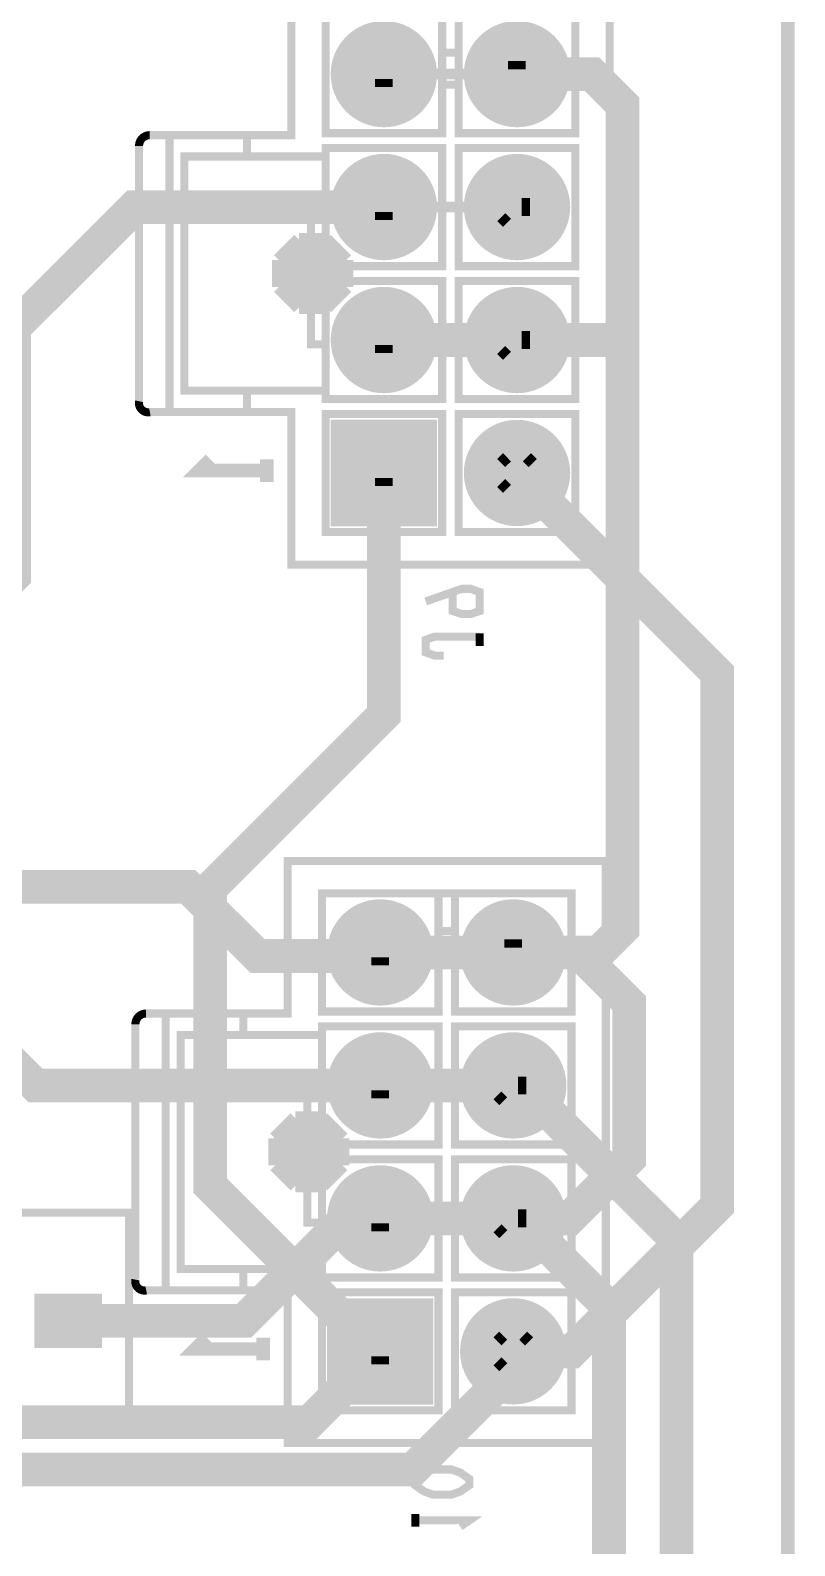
# Model space of a CAD drawing. Extents: x -20 to 155, y -91 to 215.
# Drawn here: x 140.77 to 155.13, y 145 to 173.48 of the extents above; entities that cross this region are included whole.
import ezdxf

# ---------------------------------------------------------------- set-up
doc = ezdxf.new("R2010")
doc.units = 0
doc.header["$MEASUREMENT"] = 0
doc.layers.get('0').update_dxf_attribs({"linetype": 'CONTINUOUS'})
for name, color, linetype in [('25-334-0_BOT', 7, 'CONTINUOUS'), ('25-334-0_DRD', 7, 'CONTINUOUS'), ('25-334-0_DRL', 2, 'CONTINUOUS'), ('25-334-0_IN1', 4, 'CONTINUOUS'), ('25-334-0_IN2', 3, 'CONTINUOUS'), ('25-334-0_SMB', 5, 'CONTINUOUS'), ('25-334-0_SMT', 10, 'CONTINUOUS'), ('25-334-0_SPT', 14, 'CONTINUOUS'), ('25-334-0_SSB', 9, 'CONTINUOUS'), ('25-334-0_SST', 12, 'CONTINUOUS'), ('25-334-0_TOP', 11, 'CONTINUOUS'), ('THRUHOLE_NPT', 8, 'CONTINUOUS'), ('THRUHOLE_TAP', 15, 'CONTINUOUS')]:
    doc.layers.add(name, color=color, linetype=linetype)

# ---------------------------------------------------------------- blocks, each defined once
blk = doc.blocks.new('ROUND_27')
at = {"const_width": 0.65024}
blk.add_lwpolyline([(-0.32512, 0, 1), (0.32512, 0, 1)], format="xyb", close=True, dxfattribs=at)
blk = doc.blocks.new('ROUND_31')
at = {"const_width": 0.99949}
blk.add_lwpolyline([(-0.499744, 0, 1), (0.499744, 0, 1)], format="xyb", close=True, dxfattribs=at)
blk = doc.blocks.new('SQUARE_32')
blk.add_solid([(0.99949, 0.99949), (0.99949, -0.99949), (-0.99949, 0.99949), (-0.99949, -0.99949)])
blk = doc.blocks.new('RECTANGLE_16')
blk.add_solid([(0.635, 0.508), (0.635, -0.508), (-0.635, 0.508), (-0.635, -0.508)])

msp = doc.modelspace()

# ---------------------------------------------------------------- linework, layer by layer
at = {"layer": '25-334-0_BOT', "const_width": 0.635}
for points in [[(147.4089, 165.16096), (147.4089, 160.6169), (144.145, 157.353), (144.145, 151.765), (147.25904, 148.65096), (147.34032, 148.65096)], [(149.83968, 148.65096), (150.93696, 148.65096), (153.67, 151.384), (153.67, 161.39922), (149.9108, 165.16096)], [(149.83968, 156.14904), (151.06396, 156.14904), (152.019, 155.194), (152.019, 152.273), (150.89632, 151.15032), (149.83968, 151.15032)]]:
    msp.add_lwpolyline(points, dxfattribs=at)
at = {"layer": '25-334-0_DRD', "const_width": 0.254}
for points in [[(-15.99946, -4.99872), (155.00096, -4.99872), (155.00096, 215.00084), (-4.99872, 215.00084), (-4.99872, 189.35954), (-15.99946, 189.35954), (-15.99946, -4.99872)], [(146.7739, 173.29404), (146.7739, 172.02404)], [(148.0439, 173.29404), (146.7739, 173.29404)], [(148.0439, 173.29404), (146.7739, 172.02404)], [(148.0439, 172.02404), (146.7739, 173.29404)], [(148.0439, 172.02404), (148.0439, 173.29404)], [(149.2758, 173.29404), (149.2758, 172.02404)], [(150.5458, 173.29404), (149.2758, 173.29404)], [(150.5458, 173.29404), (149.2758, 172.02404)], [(150.5458, 172.02404), (149.2758, 173.29404)], [(150.5458, 172.02404), (150.5458, 173.29404)], [(146.7739, 172.02404), (148.0439, 172.02404)], [(149.2758, 172.02404), (150.5458, 172.02404)], [(146.7739, 170.79468), (146.7739, 169.52468)], [(148.0439, 170.79468), (146.7739, 170.79468)], [(148.0439, 170.79468), (146.7739, 169.52468)], [(148.0439, 169.52468), (146.7739, 170.79468)], [(148.0439, 169.52468), (148.0439, 170.79468)], [(149.2758, 170.79468), (149.2758, 169.52468)], [(150.5458, 170.79468), (149.2758, 170.79468)], [(150.5458, 170.79468), (149.2758, 169.52468)], [(150.5458, 169.52468), (149.2758, 170.79468)], [(150.5458, 169.52468), (150.5458, 170.79468)], [(145.81632, 169.545), (145.43532, 169.164)], [(146.32432, 169.545), (145.81632, 169.545)], [(146.70532, 169.164), (146.32432, 169.545)], [(146.7739, 169.52468), (148.0439, 169.52468)], [(149.2758, 169.52468), (150.5458, 169.52468)], [(145.43532, 169.164), (145.43532, 168.656)], [(146.70532, 168.656), (146.70532, 169.164)], [(145.43532, 168.656), (145.81632, 168.275)], [(146.32432, 168.275), (146.70532, 168.656)], [(145.81632, 168.275), (146.32432, 168.275)], [(146.7739, 168.29532), (146.7739, 167.02532)], [(148.0439, 168.29532), (146.7739, 168.29532)], [(148.0439, 168.29532), (146.7739, 167.02532)], [(148.0439, 167.02532), (146.7739, 168.29532)], [(148.0439, 167.02532), (148.0439, 168.29532)], [(149.2758, 168.29532), (149.2758, 167.02532)], [(150.5458, 168.29532), (149.2758, 168.29532)], [(150.5458, 168.29532), (149.2758, 167.02532)], [(150.5458, 167.02532), (149.2758, 168.29532)], [(150.5458, 167.02532), (150.5458, 168.29532)], [(146.7739, 167.02532), (148.0439, 167.02532)], [(149.2758, 167.02532), (150.5458, 167.02532)], [(146.7739, 165.79596), (146.7739, 164.52596)], [(148.0439, 165.79596), (146.7739, 165.79596)], [(148.0439, 165.79596), (146.7739, 164.52596)], [(148.0439, 164.52596), (146.7739, 165.79596)], [(148.0439, 164.52596), (148.0439, 165.79596)], [(149.2758, 165.79596), (149.2758, 164.52596)], [(150.5458, 165.79596), (149.2758, 165.79596)], [(150.5458, 165.79596), (149.2758, 164.52596)], [(150.5458, 164.52596), (149.2758, 165.79596)], [(150.5458, 164.52596), (150.5458, 165.79596)], [(146.7739, 164.52596), (148.0439, 164.52596)], [(149.2758, 164.52596), (150.5458, 164.52596)], [(146.70532, 156.78404), (146.70532, 155.51404)], [(147.97532, 156.78404), (146.70532, 156.78404)], [(147.97532, 156.78404), (146.70532, 155.51404)], [(147.97532, 155.51404), (146.70532, 156.78404)], [(147.97532, 155.51404), (147.97532, 156.78404)], [(149.20468, 156.78404), (149.20468, 155.51404)], [(150.47468, 156.78404), (149.20468, 156.78404)], [(150.47468, 156.78404), (149.20468, 155.51404)], [(150.47468, 155.51404), (149.20468, 156.78404)], [(150.47468, 155.51404), (150.47468, 156.78404)], [(146.70532, 155.51404), (147.97532, 155.51404)], [(149.20468, 155.51404), (150.47468, 155.51404)], [(146.70532, 154.28468), (146.70532, 153.01468)], [(147.97532, 154.28468), (146.70532, 154.28468)], [(147.97532, 154.28468), (146.70532, 153.01468)], [(147.97532, 153.01468), (146.70532, 154.28468)], [(147.97532, 153.01468), (147.97532, 154.28468)], [(149.20468, 154.28468), (149.20468, 153.01468)], [(150.47468, 154.28468), (149.20468, 154.28468)], [(150.47468, 154.28468), (149.20468, 153.01468)], [(150.47468, 153.01468), (149.20468, 154.28468)], [(150.47468, 153.01468), (150.47468, 154.28468)], [(145.7452, 153.035), (145.3642, 152.654)], [(146.2532, 153.035), (145.7452, 153.035)], [(146.6342, 152.654), (146.2532, 153.035)], [(146.70532, 153.01468), (147.97532, 153.01468)], [(149.20468, 153.01468), (150.47468, 153.01468)], [(145.3642, 152.654), (145.3642, 152.146)], [(146.6342, 152.146), (146.6342, 152.654)], [(145.3642, 152.146), (145.7452, 151.765)], [(146.2532, 151.765), (146.6342, 152.146)], [(145.7452, 151.765), (146.2532, 151.765)], [(146.70532, 151.78532), (146.70532, 150.51532)], [(147.97532, 151.78532), (146.70532, 151.78532)], [(147.97532, 151.78532), (146.70532, 150.51532)], [(147.97532, 150.51532), (146.70532, 151.78532)], [(147.97532, 150.51532), (147.97532, 151.78532)], [(149.20468, 151.78532), (149.20468, 150.51532)], [(150.47468, 151.78532), (149.20468, 151.78532)], [(150.47468, 151.78532), (149.20468, 150.51532)], [(150.47468, 150.51532), (149.20468, 151.78532)], [(150.47468, 150.51532), (150.47468, 151.78532)], [(146.70532, 150.51532), (147.97532, 150.51532)], [(149.20468, 150.51532), (150.47468, 150.51532)], [(146.70532, 149.28596), (146.70532, 148.01596)], [(147.97532, 149.28596), (146.70532, 149.28596)], [(147.97532, 149.28596), (146.70532, 148.01596)], [(147.97532, 148.01596), (146.70532, 149.28596)], [(147.97532, 148.01596), (147.97532, 149.28596)], [(149.20468, 149.28596), (149.20468, 148.01596)], [(150.47468, 149.28596), (149.20468, 149.28596)], [(150.47468, 149.28596), (149.20468, 148.01596)], [(150.47468, 148.01596), (149.20468, 149.28596)], [(150.47468, 148.01596), (150.47468, 149.28596)], [(146.70532, 148.01596), (147.97532, 148.01596)], [(149.20468, 148.01596), (150.47468, 148.01596)]]:
    msp.add_lwpolyline(points, dxfattribs=at)
at = {"layer": '25-334-0_DRL', "const_width": 0.254}
msp.add_lwpolyline([(-15.99946, -4.99872), (155.00096, -4.99872), (155.00096, 215.00084), (-4.99872, 215.00084), (-4.99872, 189.35954), (-15.99946, 189.35954), (-15.99946, -4.99872)], dxfattribs=at)
at = {"layer": '25-334-0_SSB'}
for points, const_width in [([(144.83842, 166.71036), (144.83842, 166.30904), (145.669, 166.30904), (145.669, 163.43884), (151.6507, 163.43884), (151.6507, 174.37862), (145.669, 174.37862), (145.669, 171.51096), (144.83842, 171.51096), (144.83842, 171.10964), (143.65986, 171.10964), (143.65986, 166.71036), (144.83842, 166.71036), (146.31416, 166.71036), (146.31416, 167.57904), (146.31416, 168.7703), (148.50364, 168.7703), (148.50364, 166.55034), (146.31416, 166.55034), (146.31416, 166.71036)], 0.1524), ([(151.00554, 173.76902), (151.00554, 171.54906), (148.81352, 171.54906), (148.81352, 172.46092), (148.50364, 172.46092), (148.50364, 171.54906), (146.31416, 171.54906), (146.31416, 173.76902), (151.00554, 173.76902)], 0.1524), ([(148.50364, 173.06036), (148.50364, 173.76902)], 0.1524), ([(148.81352, 173.76902), (148.81352, 173.06036)], 0.1524), ([(147.24126, 172.82668), (147.0914, 172.97654), (147.0914, 172.34154), (147.24126, 172.4914), (147.24126, 172.82668), (147.57654, 172.82668), (147.7264, 172.97654), (147.7264, 172.34154), (147.57654, 172.4914), (147.57654, 172.82668)], 0.1524), ([(147.7264, 172.97654), (147.0914, 172.97654)], 0.1524), ([(148.81352, 172.46092), (148.81352, 173.06036), (148.50364, 173.06036), (148.50364, 172.46092)], 0.1524), ([(150.0759, 172.4914), (150.2283, 172.34154), (150.2283, 172.97654), (150.0759, 172.82668), (150.0759, 172.4914), (149.74316, 172.4914), (149.5933, 172.34154), (149.5933, 172.97654), (149.74316, 172.82668), (149.74316, 172.4914)], 0.1524), ([(150.2283, 172.97654), (149.5933, 172.97654)], 0.1524), ([(150.0759, 172.82668), (149.74316, 172.82668)], 0.1524), ([(147.7264, 172.34154), (147.0914, 172.34154)], 0.1524), ([(147.24126, 172.4914), (147.57654, 172.4914)], 0.1524), ([(150.2283, 172.34154), (149.5933, 172.34154)], 0.1524), ([(143.00962, 166.30904), (143.38046, 166.30904), (143.38046, 171.51096), (143.00962, 171.51096)], 0.1524), ([(144.83842, 171.51096), (143.38046, 171.51096)], 0.1524), ([(142.80896, 171.3103), (142.80896, 166.5097)], 0.1524), ([(144.83842, 171.10964), (146.31416, 171.10964), (146.31416, 171.26966), (148.50364, 171.26966), (148.50364, 169.0497), (146.31416, 169.0497), (146.31416, 170.24096), (146.03984, 170.24096), (146.03984, 167.57904), (146.31416, 167.57904)], 0.1524), ([(151.00554, 171.26966), (151.00554, 169.0497), (148.81352, 169.0497), (148.81352, 171.26966), (151.00554, 171.26966)], 0.1524), ([(146.31416, 170.24096), (146.31416, 171.10964)], 0.1524), ([(147.24126, 170.32732), (147.0914, 170.47718), (147.0914, 169.84218), (147.24126, 169.99204), (147.24126, 170.32732), (147.57654, 170.32732), (147.7264, 170.47718), (147.7264, 169.84218), (147.57654, 169.99204), (147.57654, 170.32732)], 0.1524), ([(150.2283, 169.84218), (149.5933, 169.84218), (149.5933, 170.47718), (149.74316, 170.32732), (150.0759, 170.32732), (150.2283, 170.47718), (150.2283, 169.84218), (150.0759, 169.99204), (149.74316, 169.99204), (149.74316, 170.32732)], 0.1524), ([(147.7264, 170.47718), (147.0914, 170.47718)], 0.1524), ([(150.2283, 170.47718), (149.5933, 170.47718)], 0.1524), ([(150.0759, 169.99204), (150.0759, 170.32732)], 0.1524), ([(147.24126, 169.99204), (147.57654, 169.99204)], 0.1524), ([(149.5933, 169.84218), (149.74316, 169.99204)], 0.1524), ([(147.7264, 169.84218), (147.0914, 169.84218)], 0.1524), ([(151.00554, 168.7703), (151.00554, 166.55034), (148.81352, 166.55034), (148.81352, 168.7703), (151.00554, 168.7703)], 0.1524), ([(147.24126, 167.82796), (147.0914, 167.97782), (147.0914, 167.34282), (147.24126, 167.49268), (147.24126, 167.82796), (147.57654, 167.82796), (147.7264, 167.97782), (147.7264, 167.34282), (147.57654, 167.49268), (147.57654, 167.82796)], 0.1524), ([(147.7264, 167.97782), (147.0914, 167.97782)], 0.1524), ([(150.2283, 167.34282), (149.5933, 167.34282), (149.5933, 167.97782), (149.74316, 167.82796), (150.0759, 167.82796), (150.2283, 167.97782), (150.2283, 167.34282), (150.0759, 167.49268), (149.74316, 167.49268), (149.74316, 167.82796)], 0.1524), ([(150.2283, 167.97782), (149.5933, 167.97782)], 0.1524), ([(150.0759, 167.49268), (150.0759, 167.82796)], 0.1524), ([(147.24126, 167.49268), (147.57654, 167.49268)], 0.1524), ([(149.5933, 167.34282), (149.74316, 167.49268)], 0.1524), ([(147.7264, 167.34282), (147.0914, 167.34282)], 0.1524), ([(144.83842, 166.30904), (143.38046, 166.30904)], 0.1524), ([(146.31416, 166.27094), (148.50364, 166.27094), (148.50364, 164.05098), (146.31416, 164.05098), (146.31416, 166.27094)], 0.1524), ([(151.00554, 166.27094), (151.00554, 164.05098), (148.81352, 164.05098), (148.81352, 166.27094), (151.00554, 166.27094)], 0.1524), ([(145.20926, 165.20668), (143.93926, 165.20668), (144.15008, 165.4175)], 0.254), ([(145.20926, 164.99332), (145.20926, 165.4175)], 0.254), ([(147.24126, 165.32606), (147.0914, 165.47846), (147.0914, 164.84346), (147.24126, 164.99332), (147.24126, 165.32606), (147.57654, 165.32606), (147.7264, 165.47846), (147.7264, 164.84346), (147.57654, 164.99332), (147.57654, 165.32606)], 0.1524), ([(147.7264, 165.47846), (147.0914, 165.47846)], 0.1524), ([(150.2283, 164.84346), (149.5933, 164.84346), (149.5933, 165.47846), (150.2283, 165.47846), (150.2283, 164.84346), (150.0759, 164.99332), (149.74316, 164.99332), (149.74316, 165.32606), (150.0759, 165.32606), (150.0759, 164.99332)], 0.1524), ([(149.5933, 165.47846), (149.74316, 165.32606)], 0.1524), ([(150.2283, 165.47846), (150.0759, 165.32606)], 0.1524), ([(147.24126, 164.99332), (147.57654, 164.99332)], 0.1524), ([(149.5933, 164.84346), (149.74316, 164.99332)], 0.1524), ([(147.7264, 164.84346), (147.0914, 164.84346)], 0.1524), ([(148.70176, 162.92322), (148.70176, 162.56762), (148.87194, 162.5092), (149.03958, 162.5092), (149.20976, 162.56762), (149.20976, 162.92322), (149.03958, 162.98418), (148.87194, 162.98418), (148.19376, 162.74542)], 0.1524), ([(148.53158, 161.72942), (148.36394, 161.72942), (148.19376, 161.79038), (148.19376, 162.0266), (148.36394, 162.08502), (149.20976, 162.08502)], 0.1524), ([(149.20976, 162.14598), (149.20976, 161.90722)], 0.1524), ([(144.76984, 150.20036), (144.76984, 149.79904), (145.60042, 149.79904), (145.60042, 146.92884), (151.57958, 146.92884), (151.57958, 157.86862), (145.60042, 157.86862), (145.60042, 155.00096), (144.76984, 155.00096), (144.76984, 154.59964), (143.58874, 154.59964), (143.58874, 150.20036), (144.76984, 150.20036), (146.24558, 150.20036), (146.24558, 151.06904), (146.24558, 152.2603), (148.43506, 152.2603), (148.43506, 150.04034), (146.24558, 150.04034), (146.24558, 150.20036)], 0.1524), ([(150.93442, 157.25902), (150.93442, 155.03906), (148.74494, 155.03906), (148.74494, 155.95092), (148.43506, 155.95092), (148.43506, 155.03906), (146.24558, 155.03906), (146.24558, 157.25902), (150.93442, 157.25902)], 0.1524), ([(148.43506, 156.55036), (148.43506, 157.25902)], 0.1524), ([(148.74494, 157.25902), (148.74494, 156.55036)], 0.1524), ([(147.17268, 156.31668), (147.02282, 156.46654), (147.02282, 155.83154), (147.17268, 155.9814), (147.17268, 156.31668), (147.50796, 156.31668), (147.65782, 156.46654), (147.65782, 155.83154), (147.50796, 155.9814), (147.50796, 156.31668)], 0.1524), ([(147.65782, 156.46654), (147.02282, 156.46654)], 0.1524), ([(148.74494, 155.95092), (148.74494, 156.55036), (148.43506, 156.55036), (148.43506, 155.95092)], 0.1524), ([(150.00732, 155.9814), (150.15718, 155.83154), (150.15718, 156.46654), (150.00732, 156.31668), (150.00732, 155.9814), (149.67204, 155.9814), (149.52218, 155.83154), (149.52218, 156.46654), (149.67204, 156.31668), (149.67204, 155.9814)], 0.1524), ([(150.15718, 156.46654), (149.52218, 156.46654)], 0.1524), ([(150.00732, 156.31668), (149.67204, 156.31668)], 0.1524), ([(147.65782, 155.83154), (147.02282, 155.83154)], 0.1524), ([(147.17268, 155.9814), (147.50796, 155.9814)], 0.1524), ([(150.15718, 155.83154), (149.52218, 155.83154)], 0.1524), ([(142.94104, 149.79904), (143.30934, 149.79904), (143.30934, 155.00096), (142.94104, 155.00096)], 0.1524), ([(144.76984, 155.00096), (143.30934, 155.00096)], 0.1524), ([(142.74038, 154.8003), (142.74038, 149.9997)], 0.1524), ([(144.76984, 154.59964), (146.24558, 154.59964), (146.24558, 154.75966), (148.43506, 154.75966), (148.43506, 152.5397), (146.24558, 152.5397), (146.24558, 153.73096), (145.96872, 153.73096), (145.96872, 151.06904), (146.24558, 151.06904)], 0.1524), ([(146.24558, 153.73096), (146.24558, 154.59964)], 0.1524), ([(150.93442, 154.75966), (150.93442, 152.5397), (148.74494, 152.5397), (148.74494, 154.75966), (150.93442, 154.75966)], 0.1524), ([(147.17268, 153.81732), (147.02282, 153.96718), (147.02282, 153.33218), (147.17268, 153.48204), (147.17268, 153.81732), (147.50796, 153.81732), (147.65782, 153.96718), (147.65782, 153.33218), (147.50796, 153.48204), (147.50796, 153.81732)], 0.1524), ([(150.15718, 153.33218), (149.52218, 153.33218), (149.52218, 153.96718), (149.67204, 153.81732), (150.00732, 153.81732), (150.15718, 153.96718), (150.15718, 153.33218), (150.00732, 153.48204), (149.67204, 153.48204), (149.67204, 153.81732)], 0.1524), ([(147.65782, 153.96718), (147.02282, 153.96718)], 0.1524), ([(150.15718, 153.96718), (149.52218, 153.96718)], 0.1524), ([(150.00732, 153.48204), (150.00732, 153.81732)], 0.1524), ([(147.17268, 153.48204), (147.50796, 153.48204)], 0.1524), ([(149.52218, 153.33218), (149.67204, 153.48204)], 0.1524), ([(147.65782, 153.33218), (147.02282, 153.33218)], 0.1524), ([(150.93442, 152.2603), (150.93442, 150.04034), (148.74494, 150.04034), (148.74494, 152.2603), (150.93442, 152.2603)], 0.1524), ([(147.17268, 151.31796), (147.02282, 151.46782), (147.02282, 150.83282), (147.17268, 150.98268), (147.17268, 151.31796), (147.50796, 151.31796), (147.65782, 151.46782), (147.65782, 150.83282), (147.50796, 150.98268), (147.50796, 151.31796)], 0.1524), ([(147.65782, 151.46782), (147.02282, 151.46782)], 0.1524), ([(150.15718, 150.83282), (149.52218, 150.83282), (149.52218, 151.46782), (149.67204, 151.31796), (150.00732, 151.31796), (150.15718, 151.46782), (150.15718, 150.83282), (150.00732, 150.98268), (149.67204, 150.98268), (149.67204, 151.31796)], 0.1524), ([(150.15718, 151.46782), (149.52218, 151.46782)], 0.1524), ([(150.00732, 150.98268), (150.00732, 151.31796)], 0.1524), ([(147.17268, 150.98268), (147.50796, 150.98268)], 0.1524), ([(149.52218, 150.83282), (149.67204, 150.98268)], 0.1524), ([(147.65782, 150.83282), (147.02282, 150.83282)], 0.1524), ([(144.76984, 149.79904), (143.30934, 149.79904)], 0.1524), ([(146.24558, 149.76094), (148.43506, 149.76094), (148.43506, 147.54098), (146.24558, 147.54098), (146.24558, 149.76094)], 0.1524), ([(150.93442, 149.76094), (150.93442, 147.54098), (148.74494, 147.54098), (148.74494, 149.76094), (150.93442, 149.76094)], 0.1524), ([(145.14068, 148.69668), (143.87068, 148.69668), (144.0815, 148.9075)], 0.254), ([(145.14068, 148.48332), (145.14068, 148.9075)], 0.254), ([(147.17268, 148.81606), (147.02282, 148.96846), (147.02282, 148.33346), (147.17268, 148.48332), (147.17268, 148.81606), (147.50796, 148.81606), (147.65782, 148.96846), (147.65782, 148.33346), (147.50796, 148.48332), (147.50796, 148.81606)], 0.1524), ([(147.65782, 148.96846), (147.02282, 148.96846)], 0.1524), ([(150.15718, 148.33346), (149.52218, 148.33346), (149.52218, 148.96846), (150.15718, 148.96846), (150.15718, 148.33346), (150.00732, 148.48332), (149.67204, 148.48332), (149.67204, 148.81606), (150.00732, 148.81606), (150.00732, 148.48332)], 0.1524), ([(149.52218, 148.96846), (149.67204, 148.81606)], 0.1524), ([(150.15718, 148.96846), (150.00732, 148.81606)], 0.1524), ([(147.65782, 148.33346), (147.02282, 148.33346)], 0.1524), ([(147.17268, 148.48332), (147.50796, 148.48332)], 0.1524), ([(149.52218, 148.33346), (149.67204, 148.48332)], 0.1524), ([(147.99818, 146.13382), (148.16582, 146.01698), (148.336, 145.95602), (148.67382, 145.95602), (148.844, 146.01698), (149.01418, 146.13382), (149.01418, 146.2532), (148.844, 146.37258), (148.67382, 146.431), (148.336, 146.431), (148.16582, 146.37258), (147.99818, 146.2532), (147.99818, 146.13382)], 0.1524), ([(147.99818, 145.5928), (147.99818, 145.35658)], 0.1524), ([(147.99818, 145.47342), (149.01418, 145.47342), (148.844, 145.35658)], 0.1524)]:
    msp.add_lwpolyline(points, dxfattribs=dict(at, const_width=const_width))
at = {"layer": '25-334-0_SSB', "const_width": 0.1524}
for points in [[(143.00962, 171.51096, 0.4142136), (142.80896, 171.3103)], [(142.80896, 166.5097, 0.0472594), (142.80583, 166.47668)], [(142.80642, 166.47668, 0.4142136), (142.98168, 166.30142)], [(142.98168, 166.30142, 0.0443348), (143.01258, 166.30416)], [(142.94104, 155.00096, 0.4142136), (142.74038, 154.8003)], [(142.74038, 149.9997, 0.0479488), (142.73721, 149.96668)], [(142.73784, 149.96668, 0.4142136), (142.91056, 149.79396)], [(142.91056, 149.79396, 0.0479464), (142.94346, 149.79712)]]:
    msp.add_lwpolyline(points, format="xyb", dxfattribs=at)
at = {"layer": '25-334-0_SST', "const_width": 0.1524}
msp.add_lwpolyline([(138.049, 151.257), (138.049, 147.193), (142.621, 147.193), (142.621, 148.971), (142.367, 149.225), (142.621, 149.479), (142.621, 151.257), (138.049, 151.257)], dxfattribs=at)
at = {"layer": '25-334-0_TOP'}
for points, const_width in [([(149.9108, 167.66032), (151.892, 167.66032), (151.892, 172.085), (151.31796, 172.65904), (149.9108, 172.65904)], 0.635), ([(149.9108, 172.65904), (147.4089, 172.65904)], 0.2032), ([(147.4089, 170.15968), (142.72768, 170.15968), (140.462, 167.894), (140.462, 163.23056), (139.7, 162.46856), (137.16, 162.46856)], 0.635), ([(149.9108, 170.15968), (147.4089, 170.15968)], 0.2032), ([(149.9108, 167.66032), (147.4089, 167.66032)], 0.635), ([(149.83968, 156.14904), (151.45004, 156.14904), (151.892, 156.591), (151.892, 167.66032), (149.9108, 167.66032)], 0.635), ([(137.16, 157.5689), (137.3378, 157.38348), (143.73098, 157.38348), (145.034, 156.083), (147.27174, 156.083), (147.34032, 156.14904)], 0.635), ([(149.83968, 156.14904), (147.34032, 156.14904)], 0.635), ([(147.34032, 153.64968), (140.86332, 153.64968), (139.827, 154.686), (137.16, 154.686)], 0.635), ([(149.83968, 153.64968), (150.00732, 153.64968), (152.908, 150.749), (152.908, 142.748), (149.7838, 139.6238), (145.415, 139.6238)], 0.635), ([(149.83968, 153.64968), (147.34032, 153.64968)], 0.635), ([(141.478, 149.225), (144.78, 149.225), (146.70532, 151.15032), (147.34032, 151.15032)], 0.635), ([(149.83968, 151.15032), (149.96668, 151.15032), (151.638, 149.479), (151.638, 143.51), (149.23516, 141.0462), (145.415, 141.0462)], 0.635), ([(149.83968, 151.15032), (147.34032, 151.15032)], 0.635), ([(149.83968, 148.65096), (149.83968, 148.31568), (147.955, 146.431), (133.477, 146.431), (132.842, 147.066), (132.842, 149.352), (133.35, 149.86), (134.366, 149.86)], 0.635), ([(139.192, 148.209), (140.081, 147.32), (146.00936, 147.32), (147.34032, 148.65096)], 0.635)]:
    msp.add_lwpolyline(points, dxfattribs=dict(at, const_width=const_width))

# ---------------------------------------------------------------- block references
at = {"layer": '25-334-0_BOT'}
for name, p in [('ROUND_31', (147.4089, 172.65904)), ('ROUND_31', (149.9108, 172.65904)), ('ROUND_31', (147.4089, 170.15968)), ('ROUND_31', (149.9108, 170.15968)), ('ROUND_27', (146.07032, 168.91)), ('ROUND_31', (147.4089, 167.66032)), ('ROUND_31', (149.9108, 167.66032)), ('SQUARE_32', (147.4089, 165.16096)), ('ROUND_31', (149.9108, 165.16096)), ('ROUND_31', (147.34032, 156.14904)), ('ROUND_31', (149.83968, 156.14904)), ('ROUND_31', (147.34032, 153.64968)), ('ROUND_31', (149.83968, 153.64968)), ('ROUND_27', (145.9992, 152.4)), ('ROUND_31', (147.34032, 151.15032)), ('ROUND_31', (149.83968, 151.15032)), ('SQUARE_32', (147.34032, 148.65096)), ('ROUND_31', (149.83968, 148.65096))]:
    msp.add_blockref(name, p, dxfattribs=at)
at = {"layer": '25-334-0_DRL'}
for p in [(147.4089, 172.65904), (149.9108, 172.65904), (147.4089, 170.15968), (149.9108, 170.15968), (146.07032, 168.91), (147.4089, 167.66032), (149.9108, 167.66032), (147.4089, 165.16096), (149.9108, 165.16096), (147.34032, 156.14904), (149.83968, 156.14904), (147.34032, 153.64968), (149.83968, 153.64968), (145.9992, 152.4), (147.34032, 151.15032), (149.83968, 151.15032), (147.34032, 148.65096), (149.83968, 148.65096)]:
    msp.add_blockref('ROUND_27', p, dxfattribs=at)
at = {"layer": '25-334-0_IN1'}
for name, p in [('ROUND_31', (147.4089, 172.65904)), ('ROUND_31', (149.9108, 172.65904)), ('ROUND_31', (147.4089, 170.15968)), ('ROUND_31', (149.9108, 170.15968)), ('ROUND_27', (146.07032, 168.91)), ('ROUND_31', (147.4089, 167.66032)), ('ROUND_31', (149.9108, 167.66032)), ('SQUARE_32', (147.4089, 165.16096)), ('ROUND_31', (149.9108, 165.16096)), ('ROUND_31', (147.34032, 156.14904)), ('ROUND_31', (149.83968, 156.14904)), ('ROUND_31', (147.34032, 153.64968)), ('ROUND_31', (149.83968, 153.64968)), ('ROUND_27', (145.9992, 152.4)), ('ROUND_31', (147.34032, 151.15032)), ('ROUND_31', (149.83968, 151.15032)), ('SQUARE_32', (147.34032, 148.65096)), ('ROUND_31', (149.83968, 148.65096))]:
    msp.add_blockref(name, p, dxfattribs=at)
at = {"layer": '25-334-0_IN2'}
for name, p in [('ROUND_31', (147.4089, 172.65904)), ('ROUND_31', (149.9108, 172.65904)), ('ROUND_31', (147.4089, 170.15968)), ('ROUND_31', (149.9108, 170.15968)), ('ROUND_27', (146.07032, 168.91)), ('ROUND_31', (147.4089, 167.66032)), ('ROUND_31', (149.9108, 167.66032)), ('SQUARE_32', (147.4089, 165.16096)), ('ROUND_31', (149.9108, 165.16096)), ('ROUND_31', (147.34032, 156.14904)), ('ROUND_31', (149.83968, 156.14904)), ('ROUND_31', (147.34032, 153.64968)), ('ROUND_31', (149.83968, 153.64968)), ('ROUND_27', (145.9992, 152.4)), ('ROUND_31', (147.34032, 151.15032)), ('ROUND_31', (149.83968, 151.15032)), ('SQUARE_32', (147.34032, 148.65096)), ('ROUND_31', (149.83968, 148.65096))]:
    msp.add_blockref(name, p, dxfattribs=at)
at = {"layer": '25-334-0_SMB'}
for name, p in [('ROUND_31', (147.4089, 172.65904)), ('ROUND_31', (149.9108, 172.65904)), ('ROUND_31', (147.4089, 170.15968)), ('ROUND_31', (149.9108, 170.15968)), ('ROUND_31', (147.4089, 167.66032)), ('ROUND_31', (149.9108, 167.66032)), ('SQUARE_32', (147.4089, 165.16096)), ('ROUND_31', (149.9108, 165.16096)), ('ROUND_31', (147.34032, 156.14904)), ('ROUND_31', (149.83968, 156.14904)), ('ROUND_31', (147.34032, 153.64968)), ('ROUND_31', (149.83968, 153.64968)), ('ROUND_31', (147.34032, 151.15032)), ('ROUND_31', (149.83968, 151.15032)), ('SQUARE_32', (147.34032, 148.65096)), ('ROUND_31', (149.83968, 148.65096))]:
    msp.add_blockref(name, p, dxfattribs=at)
at = {"layer": '25-334-0_SMT'}
for name, p in [('ROUND_31', (147.4089, 172.65904)), ('ROUND_31', (149.9108, 172.65904)), ('ROUND_31', (147.4089, 170.15968)), ('ROUND_31', (149.9108, 170.15968)), ('ROUND_31', (147.4089, 167.66032)), ('ROUND_31', (149.9108, 167.66032)), ('SQUARE_32', (147.4089, 165.16096)), ('ROUND_31', (149.9108, 165.16096)), ('ROUND_31', (147.34032, 156.14904)), ('ROUND_31', (149.83968, 156.14904)), ('ROUND_31', (147.34032, 153.64968)), ('ROUND_31', (149.83968, 153.64968)), ('ROUND_31', (147.34032, 151.15032)), ('ROUND_31', (149.83968, 151.15032)), ('RECTANGLE_16', (141.478, 149.225)), ('SQUARE_32', (147.34032, 148.65096)), ('ROUND_31', (149.83968, 148.65096))]:
    msp.add_blockref(name, p, dxfattribs=at)
at = {"layer": '25-334-0_SPT'}
msp.add_blockref('RECTANGLE_16', (141.478, 149.225), dxfattribs=at)
at = {"layer": '25-334-0_TOP'}
for name, p in [('ROUND_31', (147.4089, 172.65904)), ('ROUND_31', (149.9108, 172.65904)), ('ROUND_31', (147.4089, 170.15968)), ('ROUND_31', (149.9108, 170.15968)), ('ROUND_27', (146.07032, 168.91)), ('ROUND_31', (147.4089, 167.66032)), ('ROUND_31', (149.9108, 167.66032)), ('SQUARE_32', (147.4089, 165.16096)), ('ROUND_31', (149.9108, 165.16096)), ('ROUND_31', (147.34032, 156.14904)), ('ROUND_31', (149.83968, 156.14904)), ('ROUND_31', (147.34032, 153.64968)), ('ROUND_31', (149.83968, 153.64968)), ('ROUND_27', (145.9992, 152.4)), ('ROUND_31', (147.34032, 151.15032)), ('ROUND_31', (149.83968, 151.15032)), ('RECTANGLE_16', (141.478, 149.225)), ('SQUARE_32', (147.34032, 148.65096)), ('ROUND_31', (149.83968, 148.65096))]:
    msp.add_blockref(name, p, dxfattribs=at)
at = {"layer": 'THRUHOLE_NPT'}
for p in [(146.07032, 168.91), (145.9992, 152.4)]:
    msp.add_blockref('ROUND_27', p, dxfattribs=at)
at = {"layer": 'THRUHOLE_TAP'}
for p in [(147.4089, 172.65904), (149.9108, 172.65904), (147.4089, 170.15968), (149.9108, 170.15968), (147.4089, 167.66032), (149.9108, 167.66032), (147.4089, 165.16096), (149.9108, 165.16096), (147.34032, 156.14904), (149.83968, 156.14904), (147.34032, 153.64968), (149.83968, 153.64968), (147.34032, 151.15032), (149.83968, 151.15032), (147.34032, 148.65096), (149.83968, 148.65096)]:
    msp.add_blockref('ROUND_27', p, dxfattribs=at)

doc.saveas('drawing.dxf')
